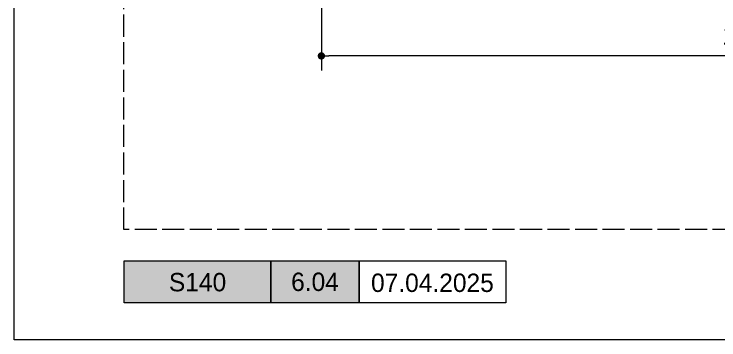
# Model space of a CAD drawing. Header units: millimetres. Extents: x -576 to 4430, y -1196 to 2690.
# Drawn here: x 780 to 876, y 0 to 44.3 of the extents above; entities that cross this region are included whole.
import ezdxf
from ezdxf.enums import TextEntityAlignment as Align

# ---------------------------------------------------------------- set-up
doc = ezdxf.new("R2010")
doc.units = ezdxf.units.MM
doc.header["$LTSCALE"] = 0.25
doc.header["$MEASUREMENT"] = 0
doc.linetypes.add('ACAD_ISO02W100', pattern=[15, 12, -3])
doc.layers.get('0').update_dxf_attribs({"lineweight": 5})
doc.layers.get('Defpoints').update_dxf_attribs({"lineweight": 5})
for name, color, linetype, lineweight in [('01_Dimension', 251, 'Continuous', 9), ('01_External Border', 150, 'Continuous', 20), ('01_Text', 40, 'Continuous', 25)]:
    doc.layers.add(name, color=color, linetype=linetype, lineweight=lineweight)
doc.layers.add('01_Fill Border Grey', color=7, linetype='Continuous', true_color=0x555655)
doc.layers.add('01_Text [White]', color=7, linetype='Continuous', lineweight=25, true_color=0xffffff)
doc.layers.add('02_Block Frame', color=7, linetype='Continuous', lineweight=5, true_color=0xe2001a, plot=False)
doc.styles.add('ALUK Main&Secondary Titles', font='GOTHIC.TTF')
doc.styles.add('Aluk Text', font='GOTHIC.TTF')
doc.dimstyles.new('ALUK Manual 1-1', dxfattribs={"dimtxt": 2.5, "dimasz": 1, "dimexe": 2, "dimexo": 4, "dimgap": 1.5, "dimtad": 3, "dimdec": 1, "dimdsep": 46, "dimtxsty": 'Aluk Text', "dimblk": 'DOT', "dimcen": 0, "dimclrd": 256, "dimclre": 256, "dimclrt": 2, "dimaunit": 1, "dimadec": 0, "dimazin": 0, "dimtfac": 0.7, "dimtdec": 1, "dimtmove": 0, "dimatfit": 3, "dimldrblk": 'DOT', "dimfxl": 1, "dimtolj": 2, "dimlwd": -1, "dimlwe": -1, "dimarcsym": 0})

# ---------------------------------------------------------------- blocks, each defined once
blk = doc.blocks.new('serie_')
at = {"layer": '01_Text [White]', "color": 7, "true_color": 0xffffff, "insert": (10, -2.872), "char_height": 2.5, "attachment_point": 5, "style": 'ALUK Main&Secondary Titles'}
blk.add_mtext_dynamic_manual_height_columns('S140', width=20, gutter_width=12.5, heights=[0], dxfattribs=at)
blk = doc.blocks.new('_Dot')
at = {"color": 0, "linetype": 'ByBlock', "lineweight": -2}
blk.add_line((-0.5, 0), (-1, 0), dxfattribs=at)
at = {"color": 0, "linetype": 'ByBlock', "const_width": 0.5}
blk.add_lwpolyline([(-0.25, 0, 1), (0.25, 0, 1)], format="xyb", close=True, dxfattribs=at)
blk = doc.blocks.new('*D203')
at = {"layer": '01_Dimension', "ltscale": 0.25, "transparency": 16777216}
for p, q in [((821.871, 58.956), (821.871, 36.637)), ((939.471, 59.257), (939.471, 36.637)), ((938.471, 38.637), (822.871, 38.637))]:
    blk.add_line(p, q, dxfattribs=at)
at = {"layer": 'Defpoints', "color": 0, "ltscale": 0.25, "transparency": 16777216}
for p in [(821.871, 62.956), (939.471, 63.257), (821.871, 38.637)]:
    blk.add_point(p, dxfattribs=at)
at = {"layer": '01_Dimension', "ltscale": 0.25, "transparency": 16777216, "rotation": 180}
blk.add_blockref('_Dot', (821.871, 38.637), dxfattribs=at)
at = {"layer": '01_Dimension', "ltscale": 0.25, "transparency": 16777216}
blk.add_blockref('_Dot', (939.471, 38.637), dxfattribs=at)
at = {"layer": '01_Dimension', "color": 2, "ltscale": 0.25, "transparency": 16777216, "insert": (880.671, 41.418), "char_height": 2.5, "attachment_point": 5, "style": 'Aluk Text'}
blk.add_mtext('\\A2;117.5', dxfattribs=at)
blk = doc.blocks.new('PAGE pari')
at = {"layer": '02_Block Frame'}
blk.add_lwpolyline([(0, 0), (0, 297), (210, 297), (210, 0)], close=True, dxfattribs=at)
at = {"layer": '02_Block Frame', "linetype": 'ACAD_ISO02W100'}
blk.add_lwpolyline([(14.934, 15), (14.934, 282), (191.934, 282), (191.934, 15)], close=True, dxfattribs=at)

msp = doc.modelspace()

# ---------------------------------------------------------------- hatches: boundary and pattern name
at = {"layer": '01_Fill Border Grey', "ltscale": 0.25}
h = msp.add_hatch(color=256, dxfattribs=at)
h.dxf.hatch_style = 1
h.paths.add_polyline_path([(827.001, 5.033), (795.001, 5.033), (795.001, 10.778), (827.001, 10.778)])

# ---------------------------------------------------------------- linework, layer by layer
at = {"layer": '01_External Border'}
for points in [[(815.001, 5.033), (795.001, 5.033), (795.001, 10.778), (815.001, 10.778)], [(827.001, 5.033), (815.001, 5.033), (815.001, 10.778), (827.001, 10.778)], [(847.001, 5.033), (827.001, 5.033), (827.001, 10.778), (847.001, 10.778)]]:
    msp.add_lwpolyline(points, close=True, dxfattribs=at)

# ---------------------------------------------------------------- block references
msp.add_blockref('PAGE pari', (780, 0))
at = {"layer": '01_Text [White]', "color": 7, "true_color": 0xffffff}
msp.add_blockref('serie_', (795.001, 10.71), dxfattribs=at)

# ---------------------------------------------------------------- texts
at = {"layer": '01_Text', "style": 'ALUK Main&Secondary Titles'}
msp.add_attdef('07.04.2025', text='', height=2.5, dxfattribs=at).set_placement((837.001, 7.771), align=Align.MIDDLE)
at = {"layer": '01_Text [White]', "color": 7, "ltscale": 0.25, "true_color": 0xffffff, "style": 'Aluk Text'}
msp.add_attdef('6.04', text='', height=2.5, dxfattribs=at).set_placement((821.001, 7.903), align=Align.MIDDLE)

# ---------------------------------------------------------------- dimensions: what is measured, and where the dimension line sits
at = {"layer": '01_Dimension', "ltscale": 0.25}
dim = msp.add_linear_dim(base=(821.871, 38.637), p1=(939.471, 63.257), p2=(821.871, 62.956), text='117.5', dimstyle='ALUK Manual 1-1', dxfattribs=at)
dim.commit()
dim.dimension.update_dxf_attribs({"geometry": '*D203', "text_midpoint": (880.671, 41.418)})

doc.saveas('drawing.dxf')
